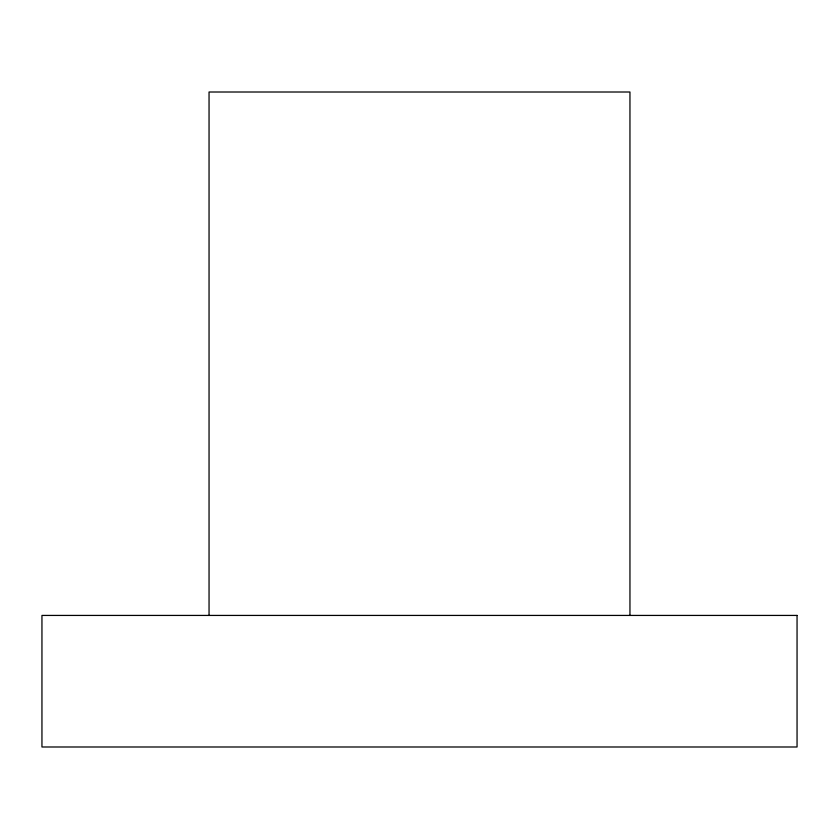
<?xml version="1.0" encoding="UTF-8"?>
<svg xmlns="http://www.w3.org/2000/svg" width="839" height="839" viewBox="0 0 839 839"><rect width="100%" height="100%" fill="white"/><g stroke="black" fill="none" stroke-linecap="round" stroke-linejoin="round"><path stroke-width="1.26" d="M629.953 615.427L629.953 92.007L209.047 92.007L209.047 615.427M797.05 615.427L41.95 615.427L41.95 746.993L797.05 746.993L797.05 615.427"/></g></svg>
